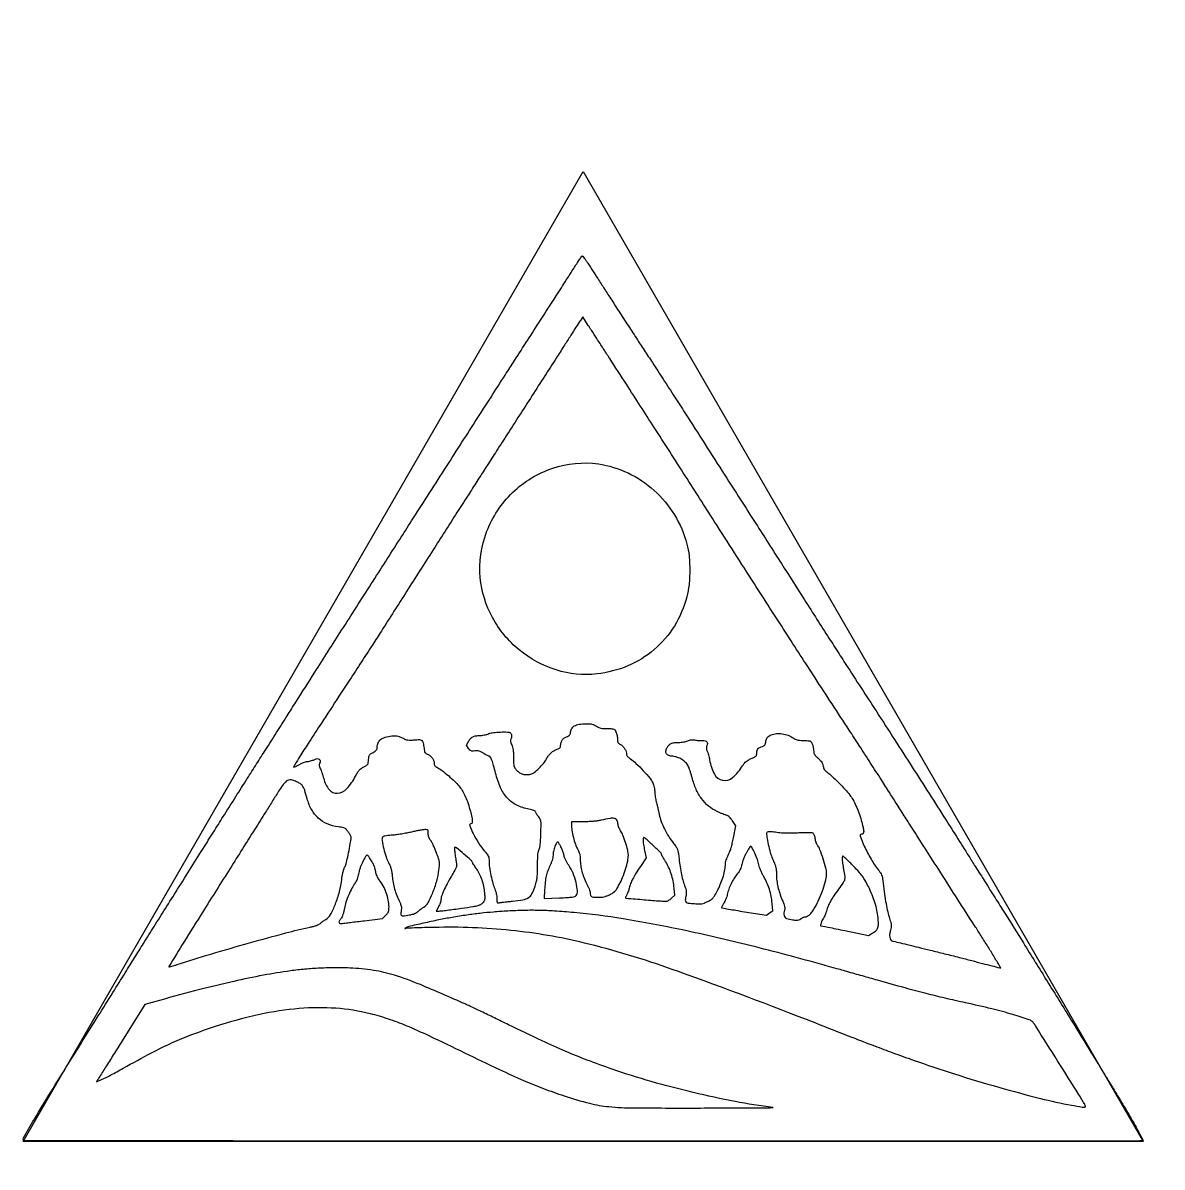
# Model space of a CAD drawing. Header units: millimetres. Extents: x 7 to 202, y 10 to 284.
# Drawn here: x 22.49 to 68.26, y 10 to 55.98 of the extents above; entities that cross this region are included whole.
import ezdxf

# ---------------------------------------------------------------- set-up
doc = ezdxf.new("R2010")
doc.units = ezdxf.units.MM
doc.layers.add('CUT', color=1, linetype='Continuous')
doc.layers.add('ENGRAVE', color=7, linetype='Continuous')

msp = doc.modelspace()

# ---------------------------------------------------------------- linework, layer by layer
at = {"layer": 'CUT'}
msp.add_lwpolyline([(22.5, 11.029), (45, 50), (67.5, 11.029)], close=True, dxfattribs=at)
at = {"layer": 'ENGRAVE', "extrusion": (0, 0, -1)}
msp.add_lwpolyline([(-100.781, 19.776, 0.000062), (-99.593, 19.766, 0.001236), (-98.272, 19.759, 0.000741), (-96.704, 19.757, 0.000343), (-94.115, 19.758, 0.004457), (-93.152, 19.768, 0.010416), (-92.626, 19.789, 0.063527), (-92.359, 19.84, -0.002849), (-92.198, 19.891, -0.000302), (-91.823, 20.008, -0.000373), (-91.376, 20.147, -0.000299), (-90.895, 20.296, 0.000728), (-90.426, 20.442, 0.001091), (-90.017, 20.57, 0.000442), (-89.666, 20.682, 0.024099), (-89.601, 20.706, 0.81478), (-89.604, 20.721, 0.000011), (-94.773, 20.732, 0.000328), (-100.545, 20.74, 0.000188), (-107.5, 20.742, 0.000063), (-119.188, 20.74, 0.001065)], format="xyb", dxfattribs=at)
for points in [[(-45.181, 46.325, 0.002012), (-45.293, 46.155, 0.000291), (-45.519, 45.805, 0.00033), (-45.785, 45.392, 0.000282), (-46.066, 44.956, -0.000913), (-46.382, 44.466, -0.000548), (-46.759, 43.884, -0.000548), (-47.136, 43.306, -0.000956), (-47.45, 42.828, 0.001299), (-47.781, 42.324, 0.000575), (-48.215, 41.657, 0.000569), (-48.673, 40.949, 0.000766), (-49.086, 40.306, 0.000083), (-50.686, 37.809, 0.000173), (-51.931, 35.864, 0.000217), (-52.962, 34.251, 0.000297), (-53.887, 32.8, -0.000255), (-54.392, 32.008, -0.000299), (-54.871, 31.258, -0.000263), (-55.277, 30.625, -0.001855), (-55.475, 30.317, 0.001124), (-56.702, 28.426, 0.000706), (-58.129, 26.209, 0.000702), (-59.492, 24.077, 0.001693), (-60.493, 22.495, -0.000131), (-60.759, 22.072, -0.000048), (-61.136, 21.473, -0.000048), (-61.547, 20.82, -0.000057), (-61.934, 20.205, 0.001179), (-62.684, 19.007, 0.000573), (-63.638, 17.472, 0.000573), (-64.606, 15.906, 0.000978), (-65.411, 14.595, -0.000162), (-65.556, 14.358, -0.000038), (-65.8, 13.959, -0.000039), (-66.081, 13.5, -0.000038), (-66.364, 13.038, 0.002182), (-66.644, 12.578, 0.002291), (-66.915, 12.122, 0.002194), (-67.145, 11.727, 0.010241), (-67.272, 11.495), (-67.492, 11.076), (-67.368, 11.057, 0.036789), (-67.076, 11.036, 0.000003), (-44.882, 11.044, 0.000001), (-22.572, 11.053, 0.198812), (-22.52, 11.074, 0.340013), (-22.508, 11.171, 0.002426), (-22.95, 11.926, 0.004978), (-23.621, 13.032, 0.000928), (-24.877, 15.048, -0.000116), (-25.517, 16.073, -0.000149), (-26.106, 17.016, -0.000114), (-26.6, 17.807, -0.001284), (-26.795, 18.122, 0.001574), (-26.975, 18.412, 0.00024), (-27.337, 18.99, 0.000268), (-27.765, 19.672, 0.000233), (-28.214, 20.387, -0.000062), (-28.704, 21.167, -0.000043), (-29.256, 22.045, -0.000044), (-29.784, 22.886, -0.000091), (-30.195, 23.54, 0.000495), (-30.586, 24.161, 0.000306), (-31.046, 24.89, 0.000307), (-31.502, 25.61, 0.000553), (-31.877, 26.2, -0.000128), (-32.244, 26.777, -0.000079), (-32.677, 27.457, -0.000079), (-33.104, 28.13, -0.000142), (-33.455, 28.682, 0.000495), (-34.22, 29.884, 0.000185), (-35.296, 31.571, 0.000181), (-36.484, 33.431, 0.000202), (-37.631, 35.223, -0.000014), (-38.105, 35.963, -0.000006), (-38.744, 36.96, -0.000006), (-39.428, 38.028, -0.000008), (-40.054, 39.006, 0.000149), (-40.664, 39.957, 0.000134), (-41.296, 40.942, 0.000135), (-41.863, 41.824, 0.000427), (-42.243, 42.415, -0.000084), (-43.281, 44.025, -0.000343), (-43.911, 45.003, -0.000543), (-44.332, 45.66, -0.001645), (-44.617, 46.109, 0.003921), (-44.741, 46.301, 0.006278), (-44.85, 46.464, 0.001856), (-44.946, 46.602, 0.244728), (-44.963, 46.611, 0.228774), (-44.981, 46.603, 0.005013), (-45.04, 46.527, 0.0104), (-45.107, 46.435, 0.006711)], [(-44.223, 42.986, 0.000637), (-43.917, 42.507, 0.000198), (-43.455, 41.788, 0.000198), (-42.939, 40.985, 0.000218), (-42.439, 40.208, -0.000131), (-41.962, 39.468, -0.000161), (-41.518, 38.778, -0.000133), (-41.145, 38.198, -0.00118), (-40.981, 37.942, 0.000622), (-40.855, 37.743, 0.000278), (-40.687, 37.482, 0.000276), (-40.51, 37.206, 0.000374), (-40.35, 36.957, -0.000923), (-39.928, 36.3, -0.000104), (-38.973, 34.804, -0.000134), (-37.904, 33.13, -0.000156), (-36.89, 31.539, 0.001442), (-36.542, 30.996, 0.00068), (-36.09, 30.298, 0.000674), (-35.615, 29.568, 0.000951), (-35.189, 28.919, -0.000547), (-34.48, 27.84, -0.001591), (-33.994, 27.092, -0.001992), (-33.654, 26.562, -0.010296), (-33.474, 26.264), (-33.363, 26.072), (-33.458, 26.102, -0.031522), (-33.501, 26.118, -0.016789), (-33.552, 26.144, -0.016649), (-33.602, 26.174, -0.024818), (-33.644, 26.203, 0.058629), (-33.692, 26.232, 0.023989), (-33.763, 26.26, 0.023337), (-33.843, 26.284, 0.027591), (-33.92, 26.298, -0.021248), (-33.999, 26.312, -0.016518), (-34.083, 26.333, -0.016807), (-34.161, 26.358, -0.03832), (-34.217, 26.384, 0.097686), (-34.317, 26.415, 0.196374), (-34.396, 26.393, 0.219725), (-34.43, 26.325, 0.117562), (-34.412, 26.231, -0.060368), (-34.396, 26.18, -0.077244), (-34.394, 26.13, -0.061368), (-34.408, 26.075, -0.024364), (-34.44, 26.003, 0.02495), (-34.471, 25.932, 0.0092), (-34.508, 25.83, 0.009092), (-34.544, 25.717, 0.010804), (-34.574, 25.609, -0.107327), (-34.794, 25.168, -0.248128), (-35.123, 25.026, -0.188188), (-35.503, 25.21, -0.06757), (-35.854, 25.709, 0.014889), (-35.937, 25.858, 0.04614), (-36.004, 25.95, 0.057201), (-36.079, 26.018, 0.033546), (-36.181, 26.081, -0.017224), (-36.295, 26.146, -0.107187), (-36.343, 26.192, -0.11295), (-36.366, 26.253, -0.02006), (-36.379, 26.376, 0.019724), (-36.39, 26.496, 0.104563), (-36.413, 26.558, 0.107394), (-36.458, 26.604, 0.021348), (-36.558, 26.665, -0.020831), (-36.645, 26.718, -0.075334), (-36.693, 26.761, -0.105613), (-36.717, 26.809, -0.065773), (-36.725, 26.871, 0.09895), (-36.761, 27.048, 0.129789), (-36.86, 27.179, 0.095758), (-37.038, 27.269, 0.036581), (-37.312, 27.326, 0.025063), (-37.427, 27.335, 0.055039), (-37.515, 27.328, 0.049606), (-37.605, 27.302, 0.017119), (-37.728, 27.246, -0.01841), (-37.86, 27.188, -0.055349), (-37.954, 27.162, -0.050873), (-38.056, 27.156, -0.01378), (-38.218, 27.167, 0.028599), (-38.419, 27.176, 0.176615), (-38.514, 27.139, 0.162492), (-38.568, 27.048, 0.023298), (-38.604, 26.832, -0.018665), (-38.621, 26.724, -0.081642), (-38.643, 26.664, -0.112852), (-38.679, 26.624, -0.0526), (-38.741, 26.591, 0.068673), (-38.846, 26.53, 0.064287), (-38.933, 26.441, 0.067542), (-38.991, 26.338, 0.094601), (-39.011, 26.235, -0.061819), (-39.018, 26.175, -0.104821), (-39.04, 26.13, -0.081316), (-39.083, 26.09, -0.026023), (-39.158, 26.046, 0.045432), (-39.333, 25.934, 0.012737), (-39.584, 25.73, 0.013368), (-39.832, 25.504, 0.02874), (-40.008, 25.316, 0.034544), (-40.137, 25.137, 0.029713), (-40.247, 24.932, 0.025026), (-40.347, 24.685, 0.013659), (-40.447, 24.373, 0.011585), (-40.516, 24.111, 0.038838), (-40.543, 23.936, 0.073804), (-40.536, 23.831, 0.352398), (-40.492, 23.796, -0.523804), (-40.441, 23.722, -0.025565), (-40.582, 23.399, -0.028204), (-40.794, 23.026, -0.033175), (-41.038, 22.699, 0.013685), (-41.14, 22.573, 0.060545), (-41.188, 22.49, 0.074595), (-41.211, 22.407, 0.027489), (-41.218, 22.285, -0.036682), (-41.236, 22.046, -0.014171), (-41.295, 21.719, -0.014105), (-41.372, 21.396, -0.038562), (-41.449, 21.176, 0.029603), (-41.482, 21.088, 0.020837), (-41.509, 20.987, 0.020974), (-41.527, 20.885, 0.03273), (-41.532, 20.795, -0.009068), (-41.535, 20.678, -0.109347), (-41.546, 20.635, -0.264008), (-41.571, 20.618, -0.069635), (-41.621, 20.622, 0.02137), (-41.678, 20.631, 0.002045), (-41.817, 20.648, 0.002604), (-41.983, 20.667, 0.002051), (-42.163, 20.686, -0.01921), (-42.58, 20.744, -0.096244), (-42.799, 20.828, -0.128334), (-42.938, 20.976, -0.045514), (-43.055, 21.245, -0.016736), (-43.113, 21.444, -0.031146), (-43.144, 21.608, -0.023575), (-43.16, 21.803, -0.005943), (-43.167, 22.121, 0.005547), (-43.172, 22.384, 0.015422), (-43.183, 22.568, 0.020268), (-43.201, 22.698, 0.085177), (-43.227, 22.771, -0.083746), (-43.253, 22.844, -0.016964), (-43.273, 22.979, -0.014299), (-43.288, 23.164, -0.006179), (-43.298, 23.411, -0.003036), (-43.307, 23.761, -0.036118), (-43.299, 23.896, -0.086951), (-43.272, 23.983, -0.056462), (-43.214, 24.07, 0.01642), (-43.174, 24.121, 0.015467), (-43.137, 24.176, 0.015642), (-43.107, 24.226, 0.050562), (-43.091, 24.262, -0.146392), (-43.066, 24.298, -0.067264), (-43.017, 24.328, -0.042934), (-42.94, 24.354, -0.01447), (-42.822, 24.38, 0.06862), (-42.33, 24.543, 0.091982), (-41.954, 24.824, 0.082658), (-41.677, 25.246, 0.045384), (-41.479, 25.834, -0.009598), (-41.4, 26.135, -0.025846), (-41.33, 26.345, -0.031714), (-41.265, 26.482, -0.272525), (-41.209, 26.515, 0.103468), (-41.18, 26.521, 0.014103), (-41.123, 26.548, 0.015728), (-41.057, 26.585, 0.012692), (-40.988, 26.628, -0.021794), (-40.892, 26.686, -0.057162), (-40.818, 26.716, -0.06349), (-40.744, 26.726, -0.03222), (-40.649, 26.722, 0.021963), (-40.549, 26.715, 0.102526), (-40.493, 26.725, 0.113012), (-40.448, 26.757, 0.029411), (-40.393, 26.825), (-40.306, 26.948), (-40.392, 27.102, 0.053215), (-40.474, 27.217, 0.089276), (-40.567, 27.29, 0.082645), (-40.684, 27.33, 0.04005), (-40.843, 27.342, -0.033037), (-40.923, 27.348, -0.017579), (-41.022, 27.364, -0.017424), (-41.121, 27.388, -0.025848), (-41.206, 27.417, 0.065867), (-41.39, 27.462, 0.02038), (-41.674, 27.483, 0.017122), (-41.954, 27.482, 0.129711), (-42.079, 27.444, 0.182498), (-42.11, 27.404, 0.065606), (-42.121, 27.333, 0.061542), (-42.114, 27.254, 0.088186), (-42.088, 27.189, -0.136565), (-42.078, 27.156, -0.050129), (-42.082, 27.107, -0.039725), (-42.098, 27.045, -0.022197), (-42.127, 26.973, 0.040412), (-42.162, 26.876, 0.031084), (-42.184, 26.765, 0.024011), (-42.197, 26.628, 0.010506), (-42.201, 26.445, -0.006423), (-42.205, 26.213, -0.055609), (-42.219, 26.11, -0.092003), (-42.254, 26.035, -0.031554), (-42.33, 25.941, -0.068519), (-42.443, 25.848, -0.072106), (-42.575, 25.79, -0.068205), (-42.724, 25.771, -0.05245), (-42.888, 25.789, -0.111483), (-43.027, 25.855, -0.026388), (-43.222, 26.023, -0.028122), (-43.407, 26.223, -0.055929), (-43.525, 26.403, 0.038246), (-43.61, 26.542, 0.054277), (-43.707, 26.65, 0.056606), (-43.821, 26.732, 0.046787), (-43.958, 26.791, -0.030598), (-44.025, 26.818, -0.088255), (-44.065, 26.846, -0.116723), (-44.086, 26.882, -0.078352), (-44.094, 26.929, 0.057509), (-44.108, 27.055, 0.087102), (-44.151, 27.156, 0.089917), (-44.225, 27.234, 0.065214), (-44.33, 27.292, -0.023868), (-44.409, 27.328, -0.078745), (-44.455, 27.361, -0.113578), (-44.479, 27.4, -0.083782), (-44.488, 27.449, 0.126028), (-44.529, 27.609, 0.134836), (-44.641, 27.725, 0.094571), (-44.832, 27.794, 0.039222), (-45.107, 27.815, 0.015637), (-45.25, 27.81, 0.04047), (-45.353, 27.796, 0.048693), (-45.44, 27.766, 0.033095), (-45.532, 27.718, -0.033682), (-45.625, 27.668, -0.049282), (-45.714, 27.639, -0.039764), (-45.819, 27.624, -0.014264), (-45.971, 27.619, 0.007277), (-46.155, 27.616, 0.085291), (-46.225, 27.601, 0.152034), (-46.269, 27.566, 0.037616), (-46.316, 27.484, 0.036364), (-46.34, 27.421, 0.020965), (-46.36, 27.343, 0.02087), (-46.375, 27.262, 0.0326), (-46.379, 27.191, -0.022423), (-46.383, 27.111, -0.077237), (-46.395, 27.061, -0.118956), (-46.419, 27.028, -0.098278), (-46.456, 27.008, 0.107986), (-46.548, 26.955, 0.049368), (-46.64, 26.853, 0.049389), (-46.711, 26.734, 0.110062), (-46.734, 26.632, -0.070968), (-46.743, 26.57, -0.08742), (-46.768, 26.518, -0.063162), (-46.817, 26.466, -0.020799), (-46.901, 26.403, 0.041035), (-47.12, 26.224, 0.013392), (-47.413, 25.927, 0.011839), (-47.685, 25.621, 0.069248), (-47.8, 25.439, 0.035169), (-47.829, 25.361, 0.020108), (-47.853, 25.264, 0.019975), (-47.87, 25.163, 0.030236), (-47.876, 25.074, -0.022345), (-47.88, 24.983, -0.013157), (-47.893, 24.876, -0.013148), (-47.912, 24.769, -0.021852), (-47.934, 24.68, 0.009465), (-47.96, 24.583, 0.003735), (-47.993, 24.45, 0.003695), (-48.026, 24.305, 0.004615), (-48.055, 24.17, -0.039205), (-48.134, 23.893, -0.025919), (-48.266, 23.588, -0.024721), (-48.438, 23.281, -0.02519), (-48.639, 22.994, 0.016239), (-48.74, 22.855, 0.057603), (-48.791, 22.757, 0.054845), (-48.819, 22.648, 0.013778), (-48.841, 22.465, -0.012934), (-48.879, 22.141, -0.013939), (-48.933, 21.828, -0.014904), (-48.999, 21.545, -0.025408), (-49.072, 21.313, 0.014338), (-49.12, 21.175, 0.046943), (-49.14, 21.081, 0.054547), (-49.14, 20.993, 0.024677), (-49.123, 20.878, -0.037983), (-49.102, 20.72, -0.235548), (-49.134, 20.648, -0.145159), (-49.223, 20.609, -0.01251), (-49.473, 20.586, -0.010777), (-49.661, 20.577, -0.047031), (-49.772, 20.584, -0.05611), (-49.871, 20.612, -0.019668), (-50.004, 20.673, -0.027848), (-50.135, 20.748, -0.071803), (-50.217, 20.82, -0.049449), (-50.291, 20.926, -0.008091), (-50.411, 21.148, -0.023335), (-50.535, 21.418, -0.024909), (-50.631, 21.693, -0.026632), (-50.692, 21.954, -0.043217), (-50.713, 22.18, 0.056284), (-50.721, 22.248, 0.020587), (-50.747, 22.341, 0.020105), (-50.784, 22.442, 0.022698), (-50.828, 22.535, -0.03269), (-50.882, 22.656, -0.014894), (-50.937, 22.821, -0.013404), (-50.99, 23.016, -0.010312), (-51.038, 23.231), (-51.135, 23.71), (-51.001, 23.911, -0.021336), (-50.936, 23.999, -0.03573), (-50.874, 24.066, -0.043584), (-50.815, 24.112, -0.088145), (-50.76, 24.135, 0.032772), (-50.703, 24.153, 0.006905), (-50.604, 24.191, 0.007207), (-50.491, 24.239, 0.006776), (-50.377, 24.291, 0.062677), (-50.034, 24.508, 0.060927), (-49.753, 24.806, 0.056002), (-49.533, 25.186, 0.040629), (-49.374, 25.649, -0.009115), (-49.336, 25.784, -0.008578), (-49.293, 25.921, -0.008573), (-49.251, 26.042, -0.029183), (-49.218, 26.118, -0.0787), (-49.116, 26.257, -0.056072), (-48.965, 26.378, -0.054519), (-48.785, 26.465, -0.063481), (-48.6, 26.506, 0.05691), (-48.434, 26.54, 0.16434), (-48.342, 26.609, 0.193901), (-48.319, 26.712, 0.08278), (-48.365, 26.847, 0.067963), (-48.441, 26.951, 0.093312), (-48.535, 27.019, 0.076328), (-48.662, 27.055, 0.032128), (-48.839, 27.067, -0.024672), (-48.93, 27.071, -0.018045), (-49.031, 27.085, -0.018315), (-49.125, 27.105, -0.037941), (-49.197, 27.128, 0.032014), (-49.274, 27.155, 0.042025), (-49.348, 27.169, 0.041508), (-49.423, 27.17, 0.030119), (-49.507, 27.159, -0.016731), (-49.578, 27.148, -0.012325), (-49.657, 27.141, -0.012485), (-49.733, 27.137, -0.027042), (-49.791, 27.139, 0.080296), (-49.895, 27.132, 0.160909), (-49.965, 27.089, 0.180138), (-49.991, 27.017, 0.103983), (-49.971, 26.926, -0.042523), (-49.951, 26.871, -0.079037), (-49.947, 26.824, -0.073092), (-49.957, 26.775, -0.031872), (-49.983, 26.715, 0.039671), (-50.008, 26.656, 0.012912), (-50.035, 26.566, 0.012778), (-50.06, 26.464, 0.014056), (-50.079, 26.364, -0.080593), (-50.271, 25.786, -0.232775), (-50.602, 25.544, -0.225807), (-51.004, 25.655, -0.076785), (-51.406, 26.13, 0.028742), (-51.475, 26.228, 0.052626), (-51.543, 26.298, 0.049291), (-51.627, 26.355, 0.022197), (-51.748, 26.414, -0.011034), (-51.884, 26.477, -0.086288), (-51.941, 26.518, -0.14457), (-51.967, 26.567, -0.049755), (-51.975, 26.647, 0.06304), (-51.987, 26.744, 0.116344), (-52.024, 26.814, 0.104531), (-52.091, 26.865, 0.044464), (-52.198, 26.905, -0.052878), (-52.255, 26.926, -0.106261), (-52.291, 26.956, -0.093778), (-52.315, 27.001, -0.034901), (-52.331, 27.071, 0.028733), (-52.358, 27.19, 0.090282), (-52.394, 27.264, 0.097775), (-52.452, 27.316, 0.037259), (-52.55, 27.366, 0.076903), (-52.759, 27.418, 0.056546), (-52.998, 27.412, 0.05576), (-53.233, 27.352, 0.069022), (-53.432, 27.244, -0.037821), (-53.513, 27.193, -0.059074), (-53.59, 27.164, -0.046471), (-53.684, 27.149, -0.01508), (-53.824, 27.145, 0.011266), (-53.927, 27.142, 0.014267), (-54.022, 27.135, 0.012313), (-54.1, 27.125, 0.103327), (-54.133, 27.112, 0.147019), (-54.177, 27.061, 0.030912), (-54.219, 26.95, 0.032377), (-54.25, 26.819, 0.042093), (-54.26, 26.697, -0.078483), (-54.27, 26.635, -0.06725), (-54.299, 26.575, -0.048451), (-54.352, 26.509, -0.018369), (-54.437, 26.428, 0.020968), (-54.525, 26.344, 0.047531), (-54.582, 26.272, 0.057389), (-54.618, 26.199, 0.046859), (-54.64, 26.116, -0.040615), (-54.66, 26.032, -0.072134), (-54.692, 25.968, -0.063667), (-54.744, 25.912, -0.025443), (-54.827, 25.847, 0.038282), (-54.994, 25.712, 0.008373), (-55.258, 25.453, 0.009206), (-55.523, 25.174, 0.020494), (-55.711, 24.951, 0.037827), (-55.834, 24.765, 0.021225), (-55.956, 24.522, 0.019344), (-56.071, 24.239, 0.016043), (-56.171, 23.931, 0.011735), (-56.242, 23.662, 0.04322), (-56.268, 23.488, 0.113969), (-56.253, 23.399, 0.406864), (-56.205, 23.379, -0.629677), (-56.132, 23.309, -0.029308), (-56.294, 22.891, -0.02626), (-56.562, 22.376, -0.032985), (-56.865, 21.932, 0.022132), (-56.941, 21.826, 0.045844), (-56.988, 21.736, 0.047304), (-57.018, 21.641, 0.025095), (-57.037, 21.518, -0.006891), (-57.089, 21.07, -0.009915), (-57.15, 20.675, -0.011287), (-57.216, 20.334, -0.01915), (-57.289, 20.053, 0.00579), (-57.355, 19.824, 0.040825), (-57.377, 19.711, 0.07195), (-57.373, 19.623, 0.040116), (-57.346, 19.521, -0.055107), (-57.313, 19.382, -0.064022), (-57.314, 19.246, -0.078645), (-57.346, 19.141, -0.213469), (-57.404, 19.092, -0.010744), (-57.455, 19.078, -0.000168), (-57.747, 19.007, -0.000447), (-58.086, 18.925, -0.000296), (-58.476, 18.832, 0.001765), (-58.942, 18.719, 0.000941), (-59.518, 18.576, 0.000937), (-60.105, 18.428, 0.00146), (-60.61, 18.298, -0.000483), (-61.044, 18.185, -0.000783), (-61.414, 18.09, -0.000098), (-61.743, 18.006, -0.062473), (-61.762, 18.003, -0.58222), (-61.77, 18.017, -0.000526), (-61.539, 18.402, -0.003624), (-61.29, 18.812, -0.002996), (-61.017, 19.245, -0.00066), (-60.762, 19.645, -0.000029), (-59.869, 21.04, -0.000052), (-58.997, 22.401, -0.000201), (-58.457, 23.244, 0.000497), (-58.238, 23.585, 0.000195), (-57.938, 24.055, 0.000193), (-57.614, 24.564, 0.000241), (-57.313, 25.037, -0.001218), (-56.979, 25.561, -0.000578), (-56.546, 26.233, -0.000573), (-56.091, 26.935, -0.000812), (-55.685, 27.559, 0.00055), (-54.315, 29.661, 0.000838), (-53.13, 31.49, 0.000766), (-51.877, 33.437, 0.00037), (-50.28, 35.933, -0.000319), (-49.099, 37.779, -0.000274), (-47.852, 39.721, -0.000259), (-46.736, 41.456, -0.001098), (-46.065, 42.493, 0.000087), (-45.804, 42.896, 0.000093), (-45.548, 43.289, 0.000088), (-45.328, 43.628, 0.000431), (-45.204, 43.82), (-44.983, 44.162), (-44.899, 44.037, -0.005935), (-44.842, 43.951, -0.000317), (-44.665, 43.677, -0.000497), (-44.456, 43.35, -0.000362)], [(-45.611, 38.253, 0.075641), (-46.802, 37.892, 0.072672), (-47.85, 37.19, 0.0719), (-48.663, 36.21, 0.071485), (-49.166, 35.037, 0.041784), (-49.253, 34.562, 0.024308), (-49.28, 33.983, 0.024275), (-49.251, 33.401, 0.040316), (-49.164, 32.918, 0.072415), (-48.661, 31.742, 0.078416), (-47.854, 30.795, 0.078235), (-46.793, 30.14, 0.071625), (-45.55, 29.818, 0.10394), (-43.911, 29.976, 0.096838), (-42.429, 30.779, 0.096279), (-41.351, 32.087, 0.10137), (-40.867, 33.68, 0.115143), (-41.12, 35.526, 0.109984), (-42.165, 37.105, 0.110682), (-43.775, 38.085, 0.117877)], [(-33.116, 25.528, -0.126515), (-33.036, 25.474, -0.022993), (-32.924, 25.334, -0.014916), (-32.765, 25.102, -0.003238), (-32.505, 24.691, 0.000713), (-32.237, 24.263, 0.000183), (-31.804, 23.573, 0.000187), (-31.309, 22.787, 0.00019), (-30.816, 22.005, -0.000572), (-29.716, 20.256, -0.001641), (-28.957, 19.038, -0.000183), (-28.354, 18.063, -0.587252), (-28.366, 18.043, -0.070478), (-28.385, 18.046, -0.001776), (-28.472, 18.071, -0.003772), (-28.573, 18.102, -0.002559), (-28.688, 18.138, 0.005888), (-30.045, 18.561, 0.004002), (-31.599, 19.012, 0.003877), (-33.055, 19.41, 0.012665), (-34.026, 19.641, -0.014988), (-34.165, 19.674, -0.022489), (-34.284, 19.713, -0.025883), (-34.378, 19.754, -0.067314), (-34.44, 19.795, 0.017786), (-34.486, 19.834, 0.009825), (-34.546, 19.879, 0.009786), (-34.608, 19.922, 0.015499), (-34.663, 19.955, -0.140172), (-34.848, 20.145, -0.029946), (-35.044, 20.566, -0.030846), (-35.208, 21.071, -0.035113), (-35.3, 21.571, 0.017039), (-35.319, 21.705, 0.015335), (-35.349, 21.841, 0.01572), (-35.382, 21.963, 0.042017), (-35.416, 22.046, -0.052879), (-35.471, 22.188, -0.009697), (-35.538, 22.46, -0.009572), (-35.608, 22.803, -0.006176), (-35.677, 23.204, -0.072342), (-35.678, 23.251, -0.050243), (-35.666, 23.303, -0.046444), (-35.642, 23.356, -0.041656), (-35.608, 23.405, 0.005705), (-35.573, 23.45, 0.004935), (-35.537, 23.497, 0.004972), (-35.505, 23.541, 0.014418), (-35.484, 23.572, -0.144027), (-35.45, 23.601, -0.034371), (-35.38, 23.628, -0.027906), (-35.282, 23.653, -0.013436), (-35.155, 23.673, 0.066881), (-34.714, 23.793, 0.084287), (-34.358, 24.02, 0.082017), (-34.091, 24.358, 0.059612), (-33.909, 24.802, -0.007784), (-33.81, 25.14, -0.0571), (-33.742, 25.294, -0.10229), (-33.658, 25.389, -0.05151), (-33.519, 25.47, -0.008713), (-33.363, 25.538, -0.062893), (-33.284, 25.56, -0.09267), (-33.215, 25.557, -0.029593)], [(-45.709, 23.934, 0.025402), (-45.577, 23.911, 0.010278), (-45.394, 23.892, 0.009892), (-45.191, 23.88, 0.010305), (-44.99, 23.875), (-44.527, 23.875), (-44.527, 23.761, -0.041797), (-44.546, 23.539, -0.018482), (-44.605, 23.25, -0.018211), (-44.685, 22.972, -0.051168), (-44.767, 22.786, 0.022414), (-44.824, 22.674, 0.04253), (-44.859, 22.578, 0.042452), (-44.876, 22.478, 0.022246), (-44.882, 22.351, -0.034513), (-44.898, 22.122, -0.030697), (-44.945, 21.887, -0.028713), (-45.025, 21.645, -0.022742), (-45.137, 21.393, 0.010263), (-45.19, 21.282, 0.012564), (-45.235, 21.177, 0.011081), (-45.268, 21.087, 0.082911), (-45.276, 21.042, -0.055227), (-45.288, 20.932, -0.193265), (-45.327, 20.875, -0.127917), (-45.408, 20.847, -0.019393), (-45.579, 20.841, -0.020568), (-45.714, 20.846, -0.033763), (-45.828, 20.863, -0.034074), (-45.937, 20.895, -0.021431), (-46.06, 20.947, -0.023882), (-46.194, 21.018, -0.068481), (-46.276, 21.083, -0.055028), (-46.347, 21.176, -0.011513), (-46.449, 21.354, -0.028772), (-46.584, 21.641, -0.020538), (-46.702, 21.975, -0.02058), (-46.787, 22.296, -0.054336), (-46.813, 22.532, -0.060528), (-46.788, 22.732, -0.016495), (-46.702, 23.04, -0.016451), (-46.595, 23.341, -0.061373), (-46.499, 23.517, 0.045368), (-46.466, 23.574, 0.022627), (-46.435, 23.65, 0.022257), (-46.409, 23.733, 0.030436), (-46.394, 23.81, -0.103426), (-46.345, 23.948, -0.213832), (-46.252, 24.011, -0.09034), (-46.08, 24.011, -0.011017)], [(-38.097, 23.461, 0.011911), (-37.914, 23.422, 0.007702), (-37.702, 23.384, 0.007743), (-37.493, 23.354, 0.014492), (-37.322, 23.337, -0.008282), (-37.152, 23.322, -0.025082), (-37.037, 23.304, -0.033361), (-36.961, 23.283, -0.220309), (-36.933, 23.257, -0.136802), (-36.92, 23.119, -0.01371), (-36.988, 22.792, -0.018145), (-37.079, 22.463, -0.048926), (-37.174, 22.239, 0.021086), (-37.24, 22.105, 0.036046), (-37.282, 21.987, 0.033321), (-37.309, 21.859, 0.015248), (-37.328, 21.688, -0.026701), (-37.361, 21.433, -0.023219), (-37.423, 21.172, -0.023016), (-37.509, 20.914, -0.024915), (-37.617, 20.673, 0.021202), (-37.665, 20.566, 0.051247), (-37.69, 20.482, 0.053298), (-37.696, 20.398, 0.024584), (-37.687, 20.288, -0.022091), (-37.674, 20.146, -0.300854), (-37.7, 20.104, -0.147595), (-37.763, 20.094, -0.00503), (-38.013, 20.132, -0.019822), (-38.133, 20.157, -0.038083), (-38.227, 20.187, -0.045482), (-38.303, 20.227, -0.047517), (-38.369, 20.28, 0.019493), (-38.421, 20.325, 0.012831), (-38.484, 20.374, 0.012917), (-38.548, 20.419, 0.024208), (-38.602, 20.451, -0.150087), (-38.767, 20.615, -0.026172), (-38.954, 21.018, -0.028605), (-39.115, 21.492, -0.036192), (-39.205, 21.945, -0.013318), (-39.225, 22.145, -0.055244), (-39.22, 22.266, -0.045163), (-39.189, 22.395, -0.006946), (-39.1, 22.642, -0.010173), (-39.039, 22.798, -0.010964), (-38.972, 22.947, -0.010546), (-38.909, 23.072, -0.050438), (-38.865, 23.139, 0.043599), (-38.825, 23.197, 0.045384), (-38.797, 23.261, 0.044353), (-38.78, 23.33, 0.038247), (-38.774, 23.405, -0.01654), (-38.771, 23.502, -0.164759), (-38.756, 23.538, -0.191457), (-38.722, 23.556, -0.023705), (-38.639, 23.56, -0.037803), (-38.562, 23.554, -0.007132), (-38.424, 23.531, -0.007586), (-38.262, 23.499, -0.006889)], [(-52.369, 23.412, -0.0445), (-52.388, 23.198, -0.013912), (-52.454, 22.884, -0.01434), (-52.54, 22.566, -0.032559), (-52.627, 22.333, 0.013615), (-52.698, 22.165, 0.033778), (-52.737, 22.038, 0.037413), (-52.757, 21.915, 0.020416), (-52.763, 21.762, -0.028301), (-52.778, 21.512, -0.027264), (-52.821, 21.263, -0.025507), (-52.894, 21.005, -0.019118), (-52.999, 20.728, 0.009803), (-53.061, 20.574, 0.037861), (-53.091, 20.475, 0.061293), (-53.098, 20.4, 0.075844), (-53.085, 20.331, -0.064099), (-53.061, 20.218, -0.08262), (-53.07, 20.112, -0.103097), (-53.109, 20.032, -0.171029), (-53.171, 19.992, -0.009561), (-53.414, 19.94, -0.041809), (-53.559, 19.924, -0.073821), (-53.66, 19.936, -0.099916), (-53.742, 19.977, 0.027962), (-53.783, 20.006, 0.026575), (-53.828, 20.031, 0.027571), (-53.87, 20.048, 0.079223), (-53.901, 20.054, -0.108511), (-53.999, 20.078, -0.073606), (-54.094, 20.143, -0.05177), (-54.193, 20.256, -0.020889), (-54.305, 20.429, -0.028639), (-54.482, 20.774, -0.022495), (-54.636, 21.167, -0.022848), (-54.744, 21.541, -0.058009), (-54.778, 21.822, -0.069629), (-54.752, 22.012, -0.01031), (-54.639, 22.386, -0.009824), (-54.511, 22.754, -0.078271), (-54.423, 22.911, 0.057191), (-54.392, 22.962, 0.023977), (-54.361, 23.037, 0.023344), (-54.335, 23.121, 0.028027), (-54.319, 23.203, -0.021819), (-54.304, 23.288, -0.043853), (-54.283, 23.353, -0.058633), (-54.257, 23.398, -0.143216), (-54.227, 23.421, -0.08736), (-54.18, 23.431, -0.004096), (-54.019, 23.432, -0.006654), (-53.826, 23.43, -0.004724), (-53.61, 23.423, 0.007189), (-53.383, 23.417, 0.007286), (-53.157, 23.417, 0.007127), (-52.96, 23.423, 0.029385), (-52.842, 23.435, -0.008808), (-52.603, 23.47, -0.044216), (-52.468, 23.475, -0.107091), (-52.396, 23.456, -0.28098)], [(-43.788, 22.535, 0.030118), (-43.774, 22.431, 0.022309), (-43.747, 22.318, 0.021867), (-43.709, 22.206, 0.024909), (-43.662, 22.102, -0.030748), (-43.574, 21.899, -0.032733), (-43.514, 21.692, -0.027672), (-43.474, 21.45, -0.013717), (-43.45, 21.14), (-43.432, 20.79), (-44.048, 20.817, -0.003691), (-44.376, 20.834, -0.019539), (-44.555, 20.852, -0.034141), (-44.663, 20.874, -0.162862), (-44.714, 20.909, -0.183949), (-44.77, 21.098, -0.040527), (-44.716, 21.437, -0.040636), (-44.593, 21.808, -0.05063), (-44.419, 22.127, 0.020544), (-44.356, 22.227, 0.018046), (-44.298, 22.336, 0.018421), (-44.254, 22.438, 0.050638), (-44.232, 22.513, -0.039903), (-44.2, 22.64, -0.020092), (-44.14, 22.794, -0.020015), (-44.068, 22.941, -0.046178), (-44.001, 23.043, -0.490167), (-43.947, 23.042, -0.061356), (-43.879, 22.923, -0.042708), (-43.819, 22.737, -0.037864)], [(-47.404, 23.127, -0.03136), (-47.408, 23.064, -0.007505), (-47.422, 22.959, -0.007683), (-47.443, 22.839, -0.007537), (-47.468, 22.719), (-47.532, 22.428), (-47.296, 22.078, -0.007664), (-47.107, 21.786, -0.021291), (-46.985, 21.574, -0.028819), (-46.905, 21.394, -0.031247), (-46.849, 21.21, 0.015075), (-46.827, 21.13, 0.013256), (-46.799, 21.047, 0.013439), (-46.771, 20.974, 0.03854), (-46.745, 20.926, -0.01985), (-46.725, 20.889, -0.029903), (-46.71, 20.856, -0.029815), (-46.701, 20.829, -0.261769), (-46.705, 20.817, -0.177536), (-46.732, 20.805, -0.000154), (-47.454, 20.745, -0.00114), (-48.106, 20.693, -0.017622), (-48.331, 20.684, -0.10117), (-48.37, 20.691, -0.029917), (-48.426, 20.719, -0.02869), (-48.487, 20.758, -0.027356), (-48.543, 20.804), (-48.676, 20.925), (-48.652, 21.21, -0.028711), (-48.61, 21.499, -0.028087), (-48.536, 21.784, -0.028944), (-48.433, 22.05, -0.036396), (-48.307, 22.282, 0.007641), (-48.248, 22.376, 0.010583), (-48.198, 22.463, 0.007393), (-48.159, 22.537, 0.11811), (-48.152, 22.564, -0.204185), (-48.129, 22.618, -0.001944), (-47.811, 22.921, -0.002075), (-47.492, 23.22, -0.186345), (-47.433, 23.244, -0.297242), (-47.422, 23.237, -0.044847), (-47.412, 23.21, -0.038179), (-47.406, 23.172, -0.023833)], [(-36.129, 22.245, -0.023232), (-36.081, 22.139, -0.014773), (-36.034, 22.012, -0.014839), (-35.995, 21.884, -0.026504), (-35.972, 21.777, 0.023812), (-35.95, 21.672, 0.024355), (-35.918, 21.571, 0.025952), (-35.88, 21.483, 0.048917), (-35.839, 21.417, -0.042664), (-35.711, 21.215, -0.020352), (-35.58, 20.936, -0.020353), (-35.47, 20.643, -0.036595), (-35.407, 20.394, 0.01678), (-35.381, 20.266, 0.021199), (-35.347, 20.149, 0.023269), (-35.31, 20.053, 0.062487), (-35.272, 19.991, -0.029775), (-35.198, 19.884, -0.21907), (-35.191, 19.823, -0.305229), (-35.231, 19.792, -0.049279), (-35.336, 19.795, 0.00131), (-35.429, 19.806, 0.000129), (-35.655, 19.833, 0.000163), (-35.923, 19.866, 0.000129), (-36.213, 19.901), (-36.942, 19.988), (-37.07, 20.122, -0.027398), (-37.139, 20.202, -0.073938), (-37.176, 20.268, -0.068748), (-37.193, 20.344, -0.021366), (-37.198, 20.462, -0.050566), (-37.17, 20.732, -0.036781), (-37.088, 21.024, -0.036161), (-36.962, 21.306, -0.043245), (-36.802, 21.549, 0.039047), (-36.758, 21.616, 0.025263), (-36.716, 21.699, 0.02522), (-36.684, 21.786, 0.03798), (-36.665, 21.865, -0.030196), (-36.635, 22.001, -0.034278), (-36.589, 22.127, -0.028846), (-36.521, 22.262, -0.013583), (-36.417, 22.428, -0.029546), (-36.343, 22.527, -0.375562), (-36.301, 22.533, -0.12806), (-36.256, 22.486, -0.003916)], [(-39.841, 22.643, -0.002089), (-39.853, 22.551, -0.001327), (-39.869, 22.443, -0.001333), (-39.884, 22.337, -0.00247), (-39.897, 22.251, 0.040296), (-39.907, 22.132, 0.083018), (-39.891, 22.039, 0.04544), (-39.84, 21.926, 0.005522), (-39.703, 21.69, -0.012598), (-39.531, 21.386, -0.019037), (-39.399, 21.112, -0.02079), (-39.311, 20.884, -0.082268), (-39.286, 20.736, 0.064493), (-39.28, 20.684, 0.022461), (-39.257, 20.612, 0.021876), (-39.225, 20.533, 0.023793), (-39.186, 20.46), (-39.086, 20.289), (-39.216, 20.29, -0.027011), (-39.301, 20.295, -0.001986), (-39.532, 20.324, -0.002762), (-39.808, 20.36, -0.00209), (-40.111, 20.403, -0.002309), (-40.59, 20.474, -0.025066), (-40.781, 20.514, -0.06571), (-40.89, 20.558, -0.086247), (-40.973, 20.626, -0.041277), (-41.026, 20.7, -0.089547), (-41.051, 20.764, -0.057617), (-41.057, 20.85, -0.009638), (-41.047, 21.016, -0.031867), (-41.009, 21.278, -0.030119), (-40.938, 21.537, -0.031182), (-40.839, 21.776, -0.042994), (-40.72, 21.975, 0.00773), (-40.666, 22.053, 0.007764), (-40.615, 22.131, 0.007625), (-40.572, 22.201, 0.030591), (-40.55, 22.246, -0.108982), (-40.486, 22.333, -0.004879), (-40.205, 22.578, -0.003492), (-39.912, 22.825, -0.174959), (-39.842, 22.85, -0.393866), (-39.832, 22.841, -0.016524), (-39.83, 22.789, -0.020915), (-39.833, 22.723, -0.012371)], [(-51.556, 22.628, -0.018864), (-51.498, 22.513, -0.014642), (-51.442, 22.384, -0.014878), (-51.398, 22.261, -0.034276), (-51.374, 22.165, 0.03217), (-51.349, 22.066, 0.033046), (-51.312, 21.972, 0.032487), (-51.262, 21.882, 0.028987), (-51.2, 21.796, -0.032413), (-51.066, 21.608, -0.025257), (-50.944, 21.389, -0.025619), (-50.848, 21.164, -0.038414), (-50.79, 20.959, 0.026148), (-50.766, 20.865, 0.018344), (-50.729, 20.762, 0.018565), (-50.687, 20.666, 0.036389), (-50.645, 20.594, -0.014868), (-50.608, 20.535, -0.023305), (-50.58, 20.483, -0.019638), (-50.562, 20.44, -0.296004), (-50.565, 20.425, -0.153042), (-50.584, 20.415, -0.000551), (-50.84, 20.369, -0.002838), (-51.132, 20.319, -0.00177), (-51.474, 20.263), (-52.363, 20.122), (-52.489, 20.212), (-52.616, 20.302), (-52.591, 20.596, -0.026399), (-52.551, 20.887, -0.028243), (-52.481, 21.166, -0.028937), (-52.382, 21.428, -0.031049), (-52.255, 21.671, 0.020424), (-52.19, 21.79, 0.018209), (-52.131, 21.919, 0.018894), (-52.086, 22.044, 0.032471), (-52.059, 22.151, -0.04321), (-52.002, 22.355, -0.01972), (-51.896, 22.611, -0.011246), (-51.777, 22.853, -0.279834), (-51.716, 22.89, -0.259852), (-51.708, 22.885, -0.001554), (-51.664, 22.813, -0.005827), (-51.613, 22.728, -0.003612)], [(-55.403, 22.381, -0.028446), (-55.406, 22.317, -0.006218), (-55.42, 22.209, -0.006457), (-55.439, 22.084, -0.006155), (-55.462, 21.957, 0.012036), (-55.508, 21.682, 0.098463), (-55.501, 21.555, 0.087573), (-55.446, 21.435, 0.008529), (-55.261, 21.174, -0.010589), (-55.067, 20.9, -0.022629), (-54.932, 20.679, -0.028311), (-54.839, 20.482, -0.033859), (-54.774, 20.288, 0.021398), (-54.751, 20.213, 0.016404), (-54.72, 20.133, 0.01668), (-54.685, 20.06, 0.037296), (-54.653, 20.007, -0.043103), (-54.602, 19.92, -0.029505), (-54.558, 19.814, -0.024843), (-54.531, 19.719, -0.483637), (-54.547, 19.698, 0.04987), (-54.563, 19.696, 0.00008), (-54.84, 19.64, 0.000632), (-55.151, 19.577, 0.00039), (-55.516, 19.502), (-56.465, 19.306), (-56.642, 19.413, -0.062922), (-56.768, 19.513, -0.113981), (-56.836, 19.625, -0.08324), (-56.86, 19.78, -0.022488), (-56.846, 20.028, -0.027523), (-56.8, 20.321, -0.022882), (-56.719, 20.626, -0.021321), (-56.605, 20.943, -0.017163), (-56.456, 21.274, -0.013267), (-56.33, 21.513, -0.0296), (-56.219, 21.686, -0.026425), (-56.081, 21.856, -0.008677), (-55.861, 22.092, -0.003977), (-55.708, 22.246, -0.006233), (-55.575, 22.377, -0.002139), (-55.458, 22.487, -0.190246), (-55.436, 22.496, -0.275447), (-55.423, 22.488, -0.05335), (-55.413, 22.462, -0.043191), (-55.405, 22.425, -0.027461)], [(-41.966, 20.288, -0.006301), (-41.392, 20.248, -0.007897), (-40.862, 20.196, -0.007757), (-40.326, 20.126, -0.005728), (-39.734, 20.033, -0.008124), (-39.199, 19.933, -0.005336), (-38.585, 19.801, -0.002251), (-37.993, 19.665, -0.086163), (-37.868, 19.612, -0.006544), (-37.838, 19.592, -0.550172), (-37.838, 19.588, -0.21335), (-37.846, 19.587, -0.003842), (-37.887, 19.6, 0.071828), (-37.948, 19.612, 0.001083), (-38.308, 19.625, 0.002901), (-38.726, 19.638, 0.001911), (-39.208, 19.648, 0.031657), (-42.285, 19.504, 0.034879), (-45.22, 18.972, 0.024209), (-48.821, 17.867, 0.006889), (-54.299, 15.805, -0.000526), (-55.795, 15.22, -0.002137), (-56.707, 14.869, -0.003097), (-57.442, 14.595, -0.002286), (-58.26, 14.301, -0.008829), (-59.911, 13.746, -0.007198), (-61.698, 13.209, -0.007325), (-63.367, 12.76, -0.017492), (-64.622, 12.489, -0.002236), (-65.05, 12.414, -0.075036), (-65.154, 12.412, -0.46672), (-65.179, 12.451, -0.059195), (-65.132, 12.556, -0.004702), (-64.904, 12.925, -0.000192), (-64.071, 14.249, -0.000068), (-63.182, 15.659, -0.015056), (-63.094, 15.79, -0.156862), (-62.915, 15.922, -0.009171), (-62.264, 16.129, -0.012181), (-61.419, 16.357, -0.006487), (-60.364, 16.601, 0.004009), (-59.535, 16.789, 0.005162), (-58.775, 16.975, 0.004399), (-57.931, 17.199, 0.001951), (-56.821, 17.509, -0.000136), (-56.219, 17.68, -0.000124), (-55.597, 17.856, -0.000124), (-55.042, 18.013, -0.000403), (-54.674, 18.116, -0.007008), (-51.697, 18.905, -0.009503), (-48.987, 19.529, -0.010674), (-46.601, 19.977, -0.019169), (-44.626, 20.228, -0.005628), (-43.847, 20.287, -0.010663), (-43.219, 20.315, -0.011608), (-42.627, 20.315, -0.008315)], [(-33.238, 17.885, -0.012309), (-32.15, 17.709, -0.00914), (-30.959, 17.463, -0.00779), (-29.593, 17.133, -0.004591), (-27.972, 16.698), (-27.395, 16.537), (-26.477, 15.073, 0.000017), (-26.121, 14.506, 0.000026), (-25.811, 14.013, 0.000009), (-25.544, 13.588, 0.00069), (-25.501, 13.519), (-25.443, 13.428), (-25.676, 13.53, -0.014584), (-25.803, 13.59, -0.003156), (-26.02, 13.702, -0.00329), (-26.268, 13.835, -0.003141), (-26.519, 13.973, 0.005685), (-27.661, 14.595, 0.015129), (-28.493, 15.004, 0.017561), (-29.275, 15.326, 0.010397), (-30.227, 15.658, 0.023743), (-31.991, 16.141, 0.034204), (-33.591, 16.385, 0.038109), (-35.061, 16.395, 0.044727), (-36.438, 16.174, 0.018848), (-37.16, 15.962, 0.017643), (-37.88, 15.692, 0.011751), (-38.798, 15.284, 0.003183), (-40.232, 14.596, -0.002832), (-41.635, 13.921, -0.008584), (-42.6, 13.484, -0.01165), (-43.4, 13.16, -0.01091), (-44.232, 12.866, -0.016216), (-45.258, 12.564, -0.040329), (-46.028, 12.43, -0.021453), (-47.046, 12.38, -0.002001), (-49.556, 12.375, -0.000443), (-50.77, 12.378, -0.000782), (-51.772, 12.383, -0.000195), (-52.624, 12.389, -0.935987), (-52.625, 12.395, 0.01583), (-51.1, 12.636, 0.011552), (-49.424, 12.995, 0.01139), (-47.732, 13.439, 0.013637), (-46.162, 13.937, 0.007045), (-45.164, 14.299, 0.010534), (-44.304, 14.647, 0.00868), (-43.347, 15.076, 0.003158), (-42.005, 15.717, -0.000674), (-41.431, 15.995, -0.000837), (-40.897, 16.252, -0.000681), (-40.447, 16.466, -0.006324), (-40.252, 16.556, -0.004993), (-38.458, 17.331, -0.023975), (-37.413, 17.712, -0.037593), (-36.573, 17.906, -0.027694), (-35.622, 17.998, -0.011626), (-35.034, 18.009, -0.010469), (-34.426, 17.992, -0.010476), (-33.82, 17.951, -0.011685)]]:
    msp.add_lwpolyline(points, format="xyb", close=True, dxfattribs=at)

doc.saveas('drawing.dxf')
